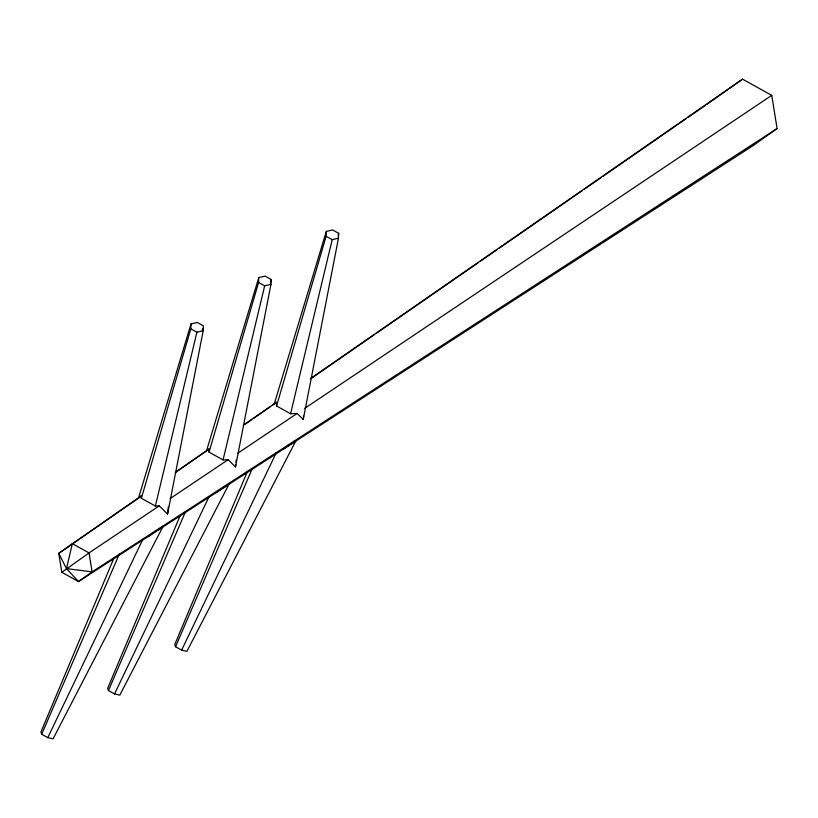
<?xml version="1.0" encoding="UTF-8"?>
<svg xmlns="http://www.w3.org/2000/svg" width="818" height="818" viewBox="0 0 818 818"><rect width="100%" height="100%" fill="white"/><g stroke="black" fill="none" stroke-linecap="round" stroke-linejoin="round"><path stroke-width="1.23" d="M141.371 498.264L190.829 328.826L191.023 323.948L197.302 322.445L203.385 325.83L203.191 330.707L167.557 514.052L159.265 505.851L155.359 506.035L141.371 498.264L141.269 495.902L58.763 553.346L61.831 572.293L78.497 581.557L753.296 145.492L777.1 128.538L771.732 95.369L742.56 79.152L310.267 378.765M209.06 452.149L258.59 282.466L258.785 277.588L265.063 276.095L271.147 279.48L270.952 284.347L235.472 466.935L228.14 459.696L223.058 459.931L209.06 452.149L208.927 449.01L175.86 471.925M276.576 405.984L326.106 236.29L326.3 231.422L332.578 229.919L338.662 233.304L338.468 238.181L303.233 419.481L297.128 413.448L290.574 413.765L276.576 405.984L276.423 402.231L243.345 425.156M167.557 514.052L168.365 506.628M235.472 466.935L235.727 464.552M235.983 462.17L236.249 459.777M303.233 419.481L303.631 415.841M202.383 330.82L202.884 328.325M270.4 283.222L271.147 279.48M338.161 235.799L338.662 233.304M155.359 506.035L196.913 332.2L203.191 330.707M223.058 459.931L264.674 285.85L270.952 284.347M290.574 413.765L332.19 239.674L338.468 238.181M191.023 323.948L138.518 497.978L141.269 495.902M258.785 277.588L206.514 450.83L208.927 449.01M326.3 231.422L274.275 403.847L276.423 402.231M113.835 558.357L40.9 732.079L41.698 734.257L47.792 737.642L53.068 738.848L163.109 526.291L147.874 536.731M180.655 514.471L107.628 688.388L108.436 690.556L114.52 693.94L119.796 695.157L229.337 483.571L215.993 492.702M247.445 471.413L174.735 644.574L175.543 646.752L181.627 650.126L186.903 651.343L296.055 440.493L283.826 448.867M41.698 734.257L119.469 553.694M108.436 690.556L185.369 511.945M175.543 646.752L251.964 469.297M47.792 737.642L142.956 539.144M114.52 693.94L208.723 497.467M181.627 650.126L276.382 452.507M61.831 572.293L89.039 552.917L159.265 505.851M157.741 530.35L163.109 526.291M224.633 487.129L229.337 483.571M291.75 443.755L296.055 440.493M742.56 79.152L707.212 104.101M139.561 497.375L58.763 553.346L66.473 568.612L78.497 581.557L92.107 571.874L777.1 128.538M175.236 472.651L207.762 450.115M245.533 423.949L251.832 419.593M253.928 418.131L270.717 406.505M272.813 405.053L274.909 403.601M311.638 378.151L374.593 334.542M376.689 333.09L478.469 262.578M480.565 261.116L497.354 249.49M499.45 248.038L582.344 190.604M584.441 189.152L601.23 177.526M603.336 176.074L686.22 118.641M688.327 117.189L705.116 105.563M170.226 498.51L228.14 459.696M237.946 453.121L297.128 413.448M304.419 408.571L771.732 95.369M326.106 236.29L332.19 239.674M258.59 282.466L264.674 285.85M190.829 328.826L196.913 332.2M72.373 543.653L66.473 568.612L92.107 571.874L89.039 552.917L72.373 543.653"/></g></svg>
